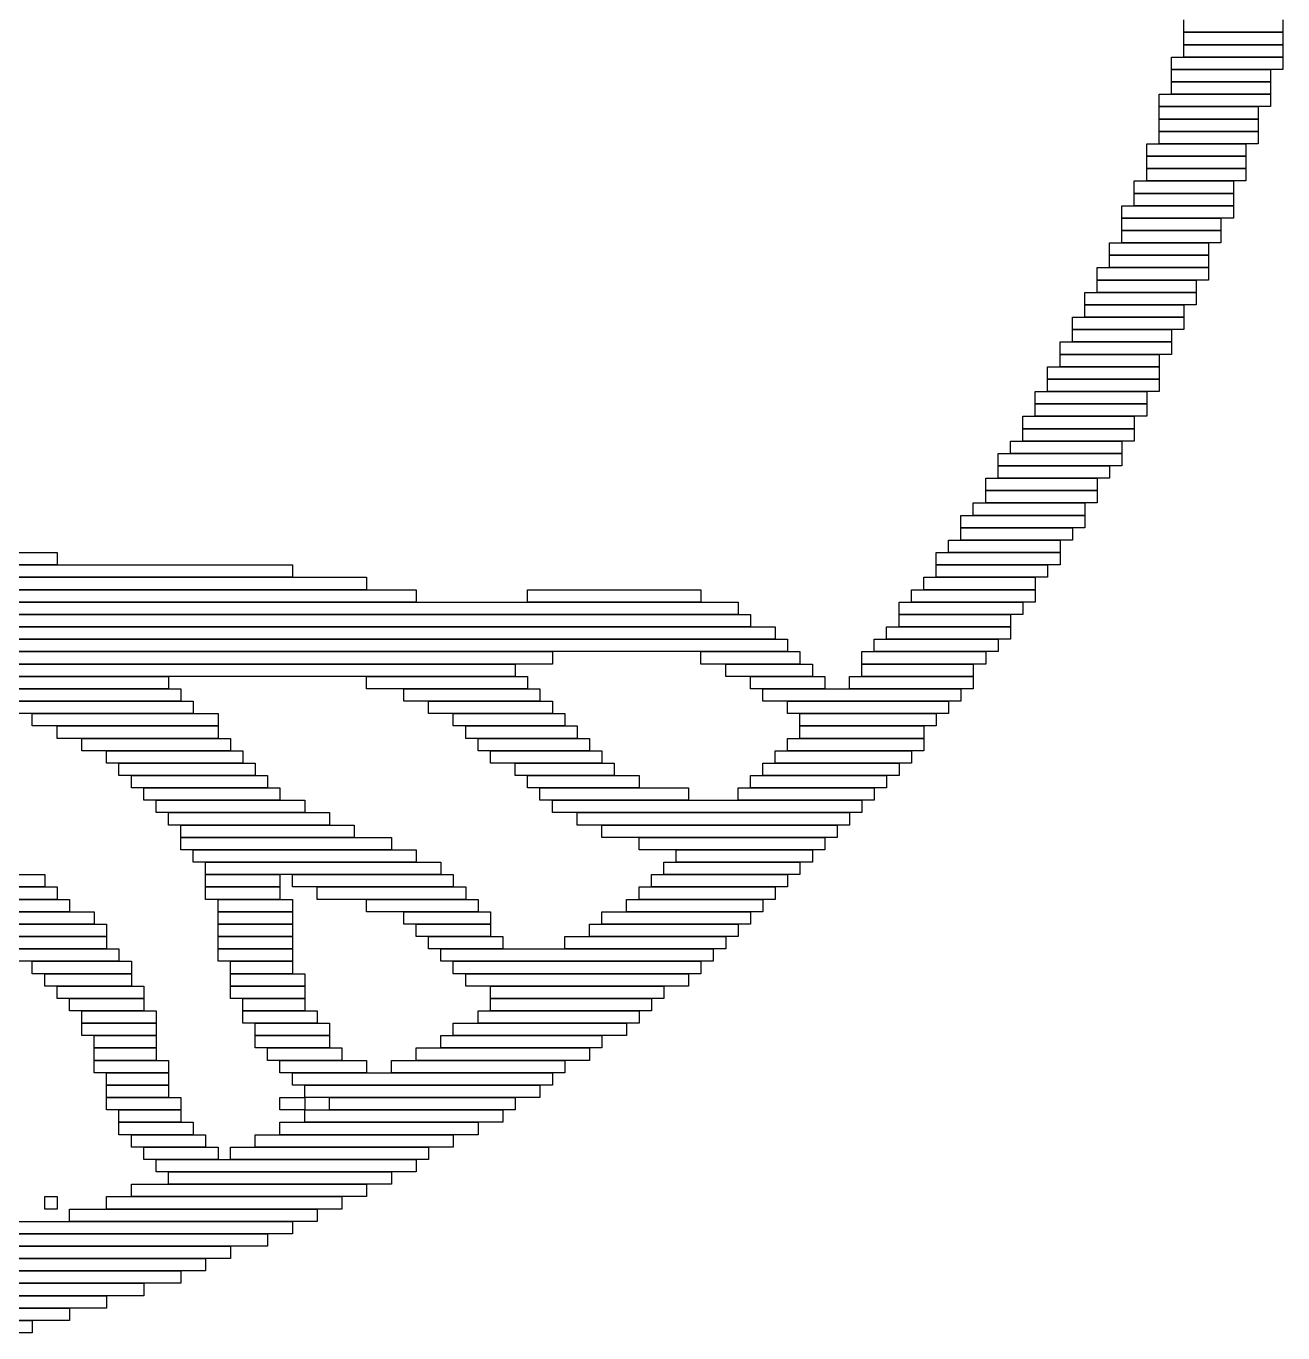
# Model space of a CAD drawing. Extents: x 366 to 657, y 364 to 660.
# Drawn here: x 550.5 to 652, y 369 to 474.5 of the extents above; entities that cross this region are included whole.
import ezdxf

# ---------------------------------------------------------------- set-up
doc = ezdxf.new("R2010")
doc.units = 0

msp = doc.modelspace()

# ---------------------------------------------------------------- linework, layer by layer
for p, q in [((644, 474), (644, 475)), ((652, 475), (652, 474)), ((652, 474), (644, 474)), ((644, 474), (652, 474)), ((644, 473), (644, 474)), ((652, 474), (652, 473)), ((652, 473), (644, 473)), ((644, 473), (652, 473)), ((644, 472), (644, 473)), ((652, 473), (652, 472)), ((643, 472), (652, 472)), ((643, 471), (643, 472)), ((652, 472), (644, 472)), ((652, 472), (652, 471)), ((652, 471), (643, 471)), ((643, 471), (651, 471)), ((643, 470), (643, 471)), ((651, 471), (651, 470)), ((651, 470), (643, 470)), ((643, 470), (651, 470)), ((643, 469), (643, 470)), ((651, 470), (651, 469)), ((642, 469), (651, 469)), ((642, 468), (642, 469)), ((651, 469), (643, 469)), ((651, 469), (651, 468)), ((651, 468), (642, 468)), ((642, 468), (650, 468)), ((642, 467), (642, 468)), ((650, 468), (650, 467)), ((650, 467), (642, 467)), ((642, 467), (650, 467)), ((642, 466), (642, 467)), ((650, 467), (650, 466)), ((650, 466), (642, 466)), ((642, 466), (650, 466)), ((642, 465), (642, 466)), ((650, 466), (650, 465)), ((641, 465), (649, 465)), ((641, 464), (641, 465)), ((650, 465), (642, 465)), ((649, 465), (649, 464)), ((649, 464), (641, 464)), ((641, 464), (649, 464)), ((641, 463), (641, 464)), ((649, 464), (649, 463)), ((649, 463), (641, 463)), ((641, 463), (649, 463)), ((641, 462), (641, 463)), ((649, 463), (649, 462)), ((640, 462), (648, 462)), ((640, 461), (640, 462)), ((649, 462), (641, 462)), ((648, 462), (648, 461)), ((639, 460), (648, 460)), ((639, 459), (639, 460)), ((648, 461), (640, 461)), ((640, 461), (648, 461)), ((640, 460), (640, 461)), ((648, 460), (640, 460)), ((648, 461), (648, 460)), ((648, 460), (648, 459)), ((648, 459), (639, 459)), ((639, 459), (647, 459)), ((639, 458), (639, 459)), ((647, 459), (647, 458)), ((647, 458), (639, 458)), ((639, 458), (647, 458)), ((639, 457), (639, 458)), ((647, 458), (647, 457)), ((638, 457), (646, 457)), ((638, 456), (638, 457)), ((647, 457), (639, 457)), ((646, 457), (646, 456)), ((646, 456), (638, 456)), ((638, 456), (646, 456)), ((638, 455), (638, 456)), ((646, 456), (646, 455)), ((637, 455), (646, 455)), ((637, 454), (637, 455)), ((646, 455), (638, 455)), ((646, 455), (646, 454)), ((646, 454), (637, 454)), ((637, 454), (645, 454)), ((637, 453), (637, 454)), ((645, 454), (645, 453)), ((636, 453), (645, 453)), ((636, 452), (636, 453)), ((645, 453), (637, 453)), ((645, 453), (645, 452)), ((645, 452), (636, 452)), ((636, 452), (644, 452)), ((636, 451), (636, 452)), ((644, 452), (644, 451)), ((635, 451), (644, 451)), ((635, 450), (635, 451)), ((644, 451), (636, 451)), ((644, 451), (644, 450)), ((644, 450), (635, 450)), ((635, 450), (643, 450)), ((635, 449), (635, 450)), ((643, 450), (643, 449)), ((634, 449), (643, 449)), ((634, 448), (634, 449)), ((643, 449), (635, 449)), ((643, 449), (643, 448)), ((643, 448), (634, 448)), ((634, 448), (642, 448)), ((634, 447), (634, 448)), ((642, 448), (642, 447)), ((633, 447), (642, 447)), ((633, 446), (633, 447)), ((642, 447), (634, 447)), ((642, 447), (642, 446)), ((642, 446), (633, 446)), ((633, 446), (642, 446)), ((633, 445), (633, 446)), ((642, 446), (642, 445)), ((632, 445), (641, 445)), ((632, 444), (632, 445)), ((642, 445), (633, 445)), ((641, 445), (641, 444)), ((641, 444), (632, 444)), ((632, 444), (641, 444)), ((632, 443), (632, 444)), ((641, 444), (641, 443)), ((631, 443), (640, 443)), ((631, 442), (631, 443)), ((641, 443), (632, 443)), ((640, 443), (640, 442)), ((630, 441), (639, 441)), ((630, 440), (630, 441)), ((640, 442), (631, 442)), ((631, 442), (640, 442)), ((631, 441), (631, 442)), ((640, 441), (631, 441)), ((639, 441), (639, 440)), ((640, 442), (640, 441)), ((629, 440), (639, 440)), ((629, 439), (629, 440)), ((639, 440), (630, 440)), ((639, 440), (639, 439)), ((639, 439), (629, 439)), ((629, 439), (638, 439)), ((629, 438), (629, 439)), ((638, 439), (638, 438)), ((628, 438), (637, 438)), ((628, 437), (628, 438)), ((638, 438), (629, 438)), ((637, 438), (637, 437)), ((637, 437), (628, 437)), ((628, 437), (637, 437)), ((628, 436), (628, 437)), ((637, 437), (637, 436)), ((627, 436), (636, 436)), ((627, 435), (627, 436)), ((637, 436), (628, 436)), ((636, 436), (636, 435)), ((626, 435), (636, 435)), ((626, 434), (626, 435)), ((636, 435), (627, 435)), ((636, 435), (636, 434)), ((636, 434), (626, 434)), ((626, 434), (635, 434)), ((626, 433), (626, 434)), ((635, 434), (635, 433)), ((625, 433), (634, 433)), ((625, 432), (625, 433)), ((635, 433), (626, 433)), ((634, 433), (634, 432)), ((473, 432), (553, 432)), ((553, 432), (553, 431)), ((624, 432), (634, 432)), ((624, 431), (624, 432)), ((634, 432), (625, 432)), ((634, 432), (634, 431)), ((553, 431), (473, 431)), ((527, 431), (572, 431)), ((572, 431), (572, 430)), ((634, 431), (624, 431)), ((624, 431), (633, 431)), ((624, 430), (624, 431)), ((633, 431), (633, 430)), ((572, 430), (527, 430)), ((528, 430), (578, 430)), ((578, 430), (578, 429)), ((623, 430), (632, 430)), ((623, 429), (623, 430)), ((633, 430), (624, 430)), ((632, 430), (632, 429)), ((578, 429), (528, 429)), ((529, 429), (582, 429)), ((582, 429), (582, 428)), ((591, 429), (605, 429)), ((591, 428), (591, 429)), ((605, 429), (605, 428)), ((622, 429), (632, 429)), ((622, 428), (622, 429)), ((632, 429), (623, 429)), ((632, 429), (632, 428)), ((582, 428), (529, 428)), ((530, 428), (608, 428)), ((605, 428), (591, 428)), ((608, 428), (608, 427)), ((621, 428), (631, 428)), ((621, 427), (621, 428)), ((632, 428), (622, 428)), ((631, 428), (631, 427)), ((608, 427), (530, 427)), ((532, 427), (609, 427)), ((609, 427), (609, 426)), ((631, 427), (621, 427)), ((621, 427), (630, 427)), ((621, 426), (621, 427)), ((630, 427), (630, 426)), ((609, 426), (532, 426)), ((533, 426), (611, 426)), ((611, 426), (611, 425)), ((620, 426), (630, 426)), ((620, 425), (620, 426)), ((630, 426), (621, 426)), ((630, 426), (630, 425)), ((611, 425), (533, 425)), ((535, 425), (612, 425)), ((612, 425), (612, 424)), ((619, 425), (629, 425)), ((619, 424), (619, 425)), ((630, 425), (620, 425)), ((629, 425), (629, 424)), ((612, 424), (535, 424)), ((537, 424), (593, 424)), ((593, 424), (593, 423)), ((605, 424), (613, 424)), ((605, 423), (605, 424)), ((613, 424), (613, 423)), ((618, 424), (628, 424)), ((618, 423), (618, 424)), ((629, 424), (619, 424)), ((628, 424), (628, 423)), ((593, 423), (537, 423)), ((540, 423), (590, 423)), ((590, 422), (540, 422)), ((543, 422), (562, 422)), ((562, 422), (562, 421)), ((578, 422), (591, 422)), ((578, 421), (578, 422)), ((590, 423), (590, 422)), ((591, 422), (591, 421)), ((613, 423), (605, 423)), ((607, 423), (614, 423)), ((607, 422), (607, 423)), ((614, 422), (607, 422)), ((609, 422), (615, 422)), ((609, 421), (609, 422)), ((614, 423), (614, 422)), ((615, 422), (615, 421)), ((617, 422), (627, 422)), ((617, 421), (617, 422)), ((628, 423), (618, 423)), ((618, 423), (627, 423)), ((618, 422), (618, 423)), ((627, 422), (618, 422)), ((627, 423), (627, 422)), ((627, 422), (627, 421)), ((562, 421), (543, 421)), ((546, 421), (563, 421)), ((563, 421), (563, 420)), ((591, 421), (578, 421)), ((581, 421), (592, 421)), ((581, 420), (581, 421)), ((592, 421), (592, 420)), ((615, 421), (609, 421)), ((610, 421), (626, 421)), ((610, 420), (610, 421)), ((627, 421), (617, 421)), ((626, 421), (626, 420)), ((563, 420), (546, 420)), ((549, 420), (564, 420)), ((564, 420), (564, 419)), ((592, 420), (581, 420)), ((583, 420), (593, 420)), ((583, 419), (583, 420)), ((593, 420), (593, 419)), ((626, 420), (610, 420)), ((612, 420), (625, 420)), ((612, 419), (612, 420)), ((625, 420), (625, 419)), ((564, 419), (549, 419)), ((551, 419), (566, 419)), ((551, 418), (551, 419)), ((566, 419), (566, 418)), ((593, 419), (583, 419)), ((585, 419), (594, 419)), ((585, 418), (585, 419)), ((594, 419), (594, 418)), ((625, 419), (612, 419)), ((613, 419), (624, 419)), ((613, 418), (613, 419)), ((624, 419), (624, 418)), ((566, 418), (551, 418)), ((553, 418), (566, 418)), ((553, 417), (553, 418)), ((566, 418), (566, 417)), ((594, 418), (585, 418)), ((586, 418), (595, 418)), ((586, 417), (586, 418)), ((595, 418), (595, 417)), ((624, 418), (613, 418)), ((613, 418), (623, 418)), ((613, 417), (613, 418)), ((623, 418), (623, 417)), ((566, 417), (553, 417)), ((555, 417), (567, 417)), ((555, 416), (555, 417)), ((567, 417), (567, 416)), ((595, 417), (586, 417)), ((587, 417), (596, 417)), ((587, 416), (587, 417)), ((596, 417), (596, 416)), ((612, 417), (623, 417)), ((612, 416), (612, 417)), ((623, 417), (613, 417)), ((623, 417), (623, 416)), ((567, 416), (555, 416)), ((557, 416), (568, 416)), ((557, 415), (557, 416)), ((568, 416), (568, 415)), ((596, 416), (587, 416)), ((588, 416), (597, 416)), ((588, 415), (588, 416)), ((597, 416), (597, 415)), ((611, 416), (622, 416)), ((611, 415), (611, 416)), ((623, 416), (612, 416)), ((622, 416), (622, 415)), ((568, 415), (557, 415)), ((558, 415), (569, 415)), ((558, 414), (558, 415)), ((569, 415), (569, 414)), ((597, 415), (588, 415)), ((590, 415), (598, 415)), ((590, 414), (590, 415)), ((598, 415), (598, 414)), ((610, 415), (621, 415)), ((610, 414), (610, 415)), ((622, 415), (611, 415)), ((621, 415), (621, 414)), ((569, 414), (558, 414)), ((559, 414), (570, 414)), ((559, 413), (559, 414)), ((570, 414), (570, 413)), ((598, 414), (590, 414)), ((591, 414), (600, 414)), ((591, 413), (591, 414)), ((600, 414), (600, 413)), ((609, 414), (620, 414)), ((609, 413), (609, 414)), ((621, 414), (610, 414)), ((620, 414), (620, 413)), ((570, 413), (559, 413)), ((560, 413), (571, 413)), ((560, 412), (560, 413)), ((571, 413), (571, 412)), ((600, 413), (591, 413)), ((592, 413), (604, 413)), ((592, 412), (592, 413)), ((604, 413), (604, 412)), ((608, 413), (619, 413)), ((608, 412), (608, 413)), ((620, 413), (609, 413)), ((619, 413), (619, 412)), ((571, 412), (560, 412)), ((561, 412), (573, 412)), ((561, 411), (561, 412)), ((573, 412), (573, 411)), ((604, 412), (592, 412)), ((593, 412), (618, 412)), ((593, 411), (593, 412)), ((619, 412), (608, 412)), ((618, 412), (618, 411)), ((573, 411), (561, 411)), ((562, 411), (575, 411)), ((562, 410), (562, 411)), ((575, 411), (575, 410)), ((618, 411), (593, 411)), ((595, 411), (617, 411)), ((595, 410), (595, 411)), ((617, 411), (617, 410)), ((575, 410), (562, 410)), ((563, 410), (577, 410)), ((563, 409), (563, 410)), ((577, 410), (577, 409)), ((617, 410), (595, 410)), ((597, 410), (616, 410)), ((597, 409), (597, 410)), ((616, 410), (616, 409)), ((577, 409), (563, 409)), ((563, 409), (580, 409)), ((563, 408), (563, 409)), ((580, 409), (580, 408)), ((616, 409), (597, 409)), ((600, 409), (615, 409)), ((600, 408), (600, 409)), ((615, 409), (615, 408)), ((580, 408), (563, 408)), ((564, 408), (582, 408)), ((564, 407), (564, 408)), ((582, 408), (582, 407)), ((615, 408), (600, 408)), ((603, 408), (614, 408)), ((603, 407), (603, 408)), ((614, 408), (614, 407)), ((582, 407), (564, 407)), ((565, 407), (584, 407)), ((565, 406), (565, 407)), ((584, 407), (584, 406)), ((602, 407), (613, 407)), ((602, 406), (602, 407)), ((614, 407), (603, 407)), ((613, 407), (613, 406)), ((533, 406), (552, 406)), ((552, 406), (552, 405)), ((584, 406), (565, 406)), ((565, 406), (571, 406)), ((565, 405), (565, 406)), ((571, 406), (571, 405)), ((572, 406), (585, 406)), ((572, 405), (572, 406)), ((585, 406), (585, 405)), ((601, 406), (612, 406)), ((601, 405), (601, 406)), ((613, 406), (602, 406)), ((612, 406), (612, 405)), ((552, 405), (533, 405)), ((533, 405), (553, 405)), ((553, 405), (553, 404)), ((571, 405), (565, 405)), ((565, 405), (571, 405)), ((565, 404), (565, 405)), ((571, 405), (571, 404)), ((585, 405), (572, 405)), ((574, 405), (586, 405)), ((574, 404), (574, 405)), ((586, 405), (586, 404)), ((600, 405), (611, 405)), ((600, 404), (600, 405)), ((612, 405), (601, 405)), ((611, 405), (611, 404)), ((553, 404), (533, 404)), ((533, 404), (554, 404)), ((554, 404), (554, 403)), ((571, 404), (565, 404)), ((566, 404), (572, 404)), ((566, 403), (566, 404)), ((572, 404), (572, 403)), ((586, 404), (574, 404)), ((578, 404), (587, 404)), ((578, 403), (578, 404)), ((587, 404), (587, 403)), ((599, 404), (610, 404)), ((599, 403), (599, 404)), ((611, 404), (600, 404)), ((610, 404), (610, 403)), ((554, 403), (533, 403)), ((542, 403), (556, 403)), ((556, 402), (542, 402)), ((545, 402), (557, 402)), ((556, 403), (556, 402)), ((557, 402), (557, 401)), ((572, 403), (566, 403)), ((566, 403), (572, 403)), ((566, 402), (566, 403)), ((572, 402), (566, 402)), ((566, 402), (572, 402)), ((566, 401), (566, 402)), ((572, 403), (572, 402)), ((572, 402), (572, 401)), ((587, 403), (578, 403)), ((581, 403), (588, 403)), ((581, 402), (581, 403)), ((588, 402), (581, 402)), ((582, 402), (588, 402)), ((582, 401), (582, 402)), ((588, 403), (588, 402)), ((588, 402), (588, 401)), ((596, 402), (608, 402)), ((596, 401), (596, 402)), ((597, 403), (609, 403)), ((597, 402), (597, 403)), ((609, 402), (597, 402)), ((610, 403), (599, 403)), ((608, 402), (608, 401)), ((609, 403), (609, 402)), ((557, 401), (545, 401)), ((547, 401), (557, 401)), ((557, 401), (557, 400)), ((572, 401), (566, 401)), ((566, 401), (572, 401)), ((566, 400), (566, 401)), ((572, 401), (572, 400)), ((588, 401), (582, 401)), ((583, 401), (589, 401)), ((583, 400), (583, 401)), ((589, 401), (589, 400)), ((594, 401), (607, 401)), ((594, 400), (594, 401)), ((608, 401), (596, 401)), ((607, 401), (607, 400)), ((557, 400), (547, 400)), ((549, 400), (558, 400)), ((558, 400), (558, 399)), ((572, 400), (566, 400)), ((566, 400), (572, 400)), ((566, 399), (566, 400)), ((572, 400), (572, 399)), ((589, 400), (583, 400)), ((584, 400), (606, 400)), ((584, 399), (584, 400)), ((607, 400), (594, 400)), ((606, 400), (606, 399)), ((558, 399), (549, 399)), ((551, 399), (559, 399)), ((551, 398), (551, 399)), ((559, 399), (559, 398)), ((572, 399), (566, 399)), ((567, 399), (572, 399)), ((567, 398), (567, 399)), ((572, 399), (572, 398)), ((606, 399), (584, 399)), ((585, 399), (605, 399)), ((585, 398), (585, 399)), ((605, 399), (605, 398)), ((559, 398), (551, 398)), ((552, 398), (559, 398)), ((552, 397), (552, 398)), ((559, 398), (559, 397)), ((572, 398), (567, 398)), ((567, 398), (573, 398)), ((567, 397), (567, 398)), ((573, 398), (573, 397)), ((605, 398), (585, 398)), ((586, 398), (604, 398)), ((586, 397), (586, 398)), ((604, 398), (604, 397)), ((559, 397), (552, 397)), ((553, 397), (560, 397)), ((553, 396), (553, 397)), ((560, 397), (560, 396)), ((573, 397), (567, 397)), ((567, 397), (573, 397)), ((567, 396), (567, 397)), ((573, 397), (573, 396)), ((604, 397), (586, 397)), ((588, 397), (602, 397)), ((588, 396), (588, 397)), ((602, 397), (602, 396)), ((560, 396), (553, 396)), ((554, 396), (560, 396)), ((554, 395), (554, 396)), ((560, 396), (560, 395)), ((573, 396), (567, 396)), ((568, 396), (573, 396)), ((568, 395), (568, 396)), ((573, 396), (573, 395)), ((602, 396), (588, 396)), ((588, 396), (601, 396)), ((588, 395), (588, 396)), ((601, 396), (601, 395)), ((560, 395), (554, 395)), ((555, 395), (561, 395)), ((555, 394), (555, 395)), ((561, 395), (561, 394)), ((573, 395), (568, 395)), ((568, 395), (574, 395)), ((568, 394), (568, 395)), ((574, 395), (574, 394)), ((587, 395), (600, 395)), ((587, 394), (587, 395)), ((601, 395), (588, 395)), ((600, 395), (600, 394)), ((561, 394), (555, 394)), ((555, 394), (561, 394)), ((555, 393), (555, 394)), ((561, 394), (561, 393)), ((574, 394), (568, 394)), ((569, 394), (575, 394)), ((569, 393), (569, 394)), ((575, 394), (575, 393)), ((585, 394), (599, 394)), ((585, 393), (585, 394)), ((600, 394), (587, 394)), ((599, 394), (599, 393)), ((561, 393), (555, 393)), ((556, 393), (561, 393)), ((556, 392), (556, 393)), ((561, 393), (561, 392)), ((575, 393), (569, 393)), ((569, 393), (575, 393)), ((569, 392), (569, 393)), ((575, 393), (575, 392)), ((584, 393), (597, 393)), ((584, 392), (584, 393)), ((599, 393), (585, 393)), ((597, 393), (597, 392)), ((561, 392), (556, 392)), ((556, 392), (561, 392)), ((556, 391), (556, 392)), ((561, 392), (561, 391)), ((575, 392), (569, 392)), ((570, 392), (576, 392)), ((570, 391), (570, 392)), ((576, 392), (576, 391)), ((582, 392), (596, 392)), ((582, 391), (582, 392)), ((597, 392), (584, 392)), ((596, 392), (596, 391)), ((561, 391), (556, 391)), ((556, 391), (562, 391)), ((556, 390), (556, 391)), ((562, 391), (562, 390)), ((576, 391), (570, 391)), ((571, 391), (578, 391)), ((571, 390), (571, 391)), ((578, 391), (578, 390)), ((580, 391), (594, 391)), ((580, 390), (580, 391)), ((596, 391), (582, 391)), ((594, 391), (594, 390)), ((562, 390), (556, 390)), ((557, 390), (562, 390)), ((557, 389), (557, 390)), ((562, 390), (562, 389)), ((578, 390), (571, 390)), ((572, 390), (593, 390)), ((572, 389), (572, 390)), ((594, 390), (580, 390)), ((593, 390), (593, 389)), ((562, 389), (557, 389)), ((557, 389), (562, 389)), ((557, 388), (557, 389)), ((562, 389), (562, 388)), ((593, 389), (572, 389)), ((573, 389), (592, 389)), ((573, 388), (573, 389)), ((592, 389), (592, 388)), ((562, 388), (557, 388)), ((557, 388), (563, 388)), ((557, 387), (557, 388)), ((563, 388), (563, 387)), ((571, 388), (573, 388)), ((571, 387), (571, 388)), ((592, 388), (573, 388)), ((573, 388), (573, 387)), ((575, 388), (590, 388)), ((575, 387), (575, 388)), ((590, 388), (590, 387)), ((563, 387), (557, 387)), ((558, 387), (563, 387)), ((558, 386), (558, 387)), ((563, 387), (563, 386)), ((573, 387), (571, 387)), ((573, 387), (589, 387)), ((573, 386), (573, 387)), ((590, 387), (575, 387)), ((589, 387), (589, 386)), ((563, 386), (558, 386)), ((558, 386), (564, 386)), ((558, 385), (558, 386)), ((564, 386), (564, 385)), ((571, 386), (587, 386)), ((571, 385), (571, 386)), ((589, 386), (573, 386)), ((587, 386), (587, 385)), ((564, 385), (558, 385)), ((559, 385), (565, 385)), ((559, 384), (559, 385)), ((565, 385), (565, 384)), ((569, 385), (585, 385)), ((569, 384), (569, 385)), ((587, 385), (571, 385)), ((585, 385), (585, 384)), ((565, 384), (559, 384)), ((560, 384), (566, 384)), ((560, 383), (560, 384)), ((566, 383), (560, 383)), ((561, 383), (582, 383)), ((561, 382), (561, 383)), ((566, 384), (566, 383)), ((567, 384), (583, 384)), ((567, 383), (567, 384)), ((583, 383), (567, 383)), ((585, 384), (569, 384)), ((582, 383), (582, 382)), ((583, 384), (583, 383)), ((582, 382), (561, 382)), ((562, 382), (580, 382)), ((562, 381), (562, 382)), ((580, 382), (580, 381)), ((559, 381), (578, 381)), ((559, 380), (559, 381)), ((580, 381), (562, 381)), ((578, 381), (578, 380)), ((552, 380), (553, 380)), ((552, 379), (552, 380)), ((553, 380), (553, 379)), ((557, 380), (576, 380)), ((557, 379), (557, 380)), ((578, 380), (559, 380)), ((576, 380), (576, 379)), ((553, 379), (552, 379)), ((554, 379), (574, 379)), ((554, 378), (554, 379)), ((576, 379), (557, 379)), ((574, 379), (574, 378)), ((546, 378), (572, 378)), ((574, 378), (554, 378)), ((572, 378), (572, 377)), ((572, 377), (546, 377)), ((546, 377), (570, 377)), ((570, 377), (570, 376)), ((543, 376), (567, 376)), ((570, 376), (546, 376)), ((567, 376), (567, 375)), ((538, 375), (565, 375)), ((567, 375), (543, 375)), ((565, 375), (565, 374)), ((532, 374), (563, 374)), ((565, 374), (538, 374)), ((563, 374), (563, 373)), ((525, 373), (560, 373)), ((563, 373), (532, 373)), ((560, 373), (560, 372)), ((467, 372), (557, 372)), ((560, 372), (525, 372)), ((557, 372), (557, 371)), ((557, 371), (467, 371)), ((469, 371), (554, 371)), ((554, 371), (554, 370)), ((554, 370), (469, 370)), ((473, 370), (551, 370)), ((551, 370), (551, 369)), ((551, 369), (473, 369))]:
    msp.add_line(p, q)

doc.saveas('drawing.dxf')
